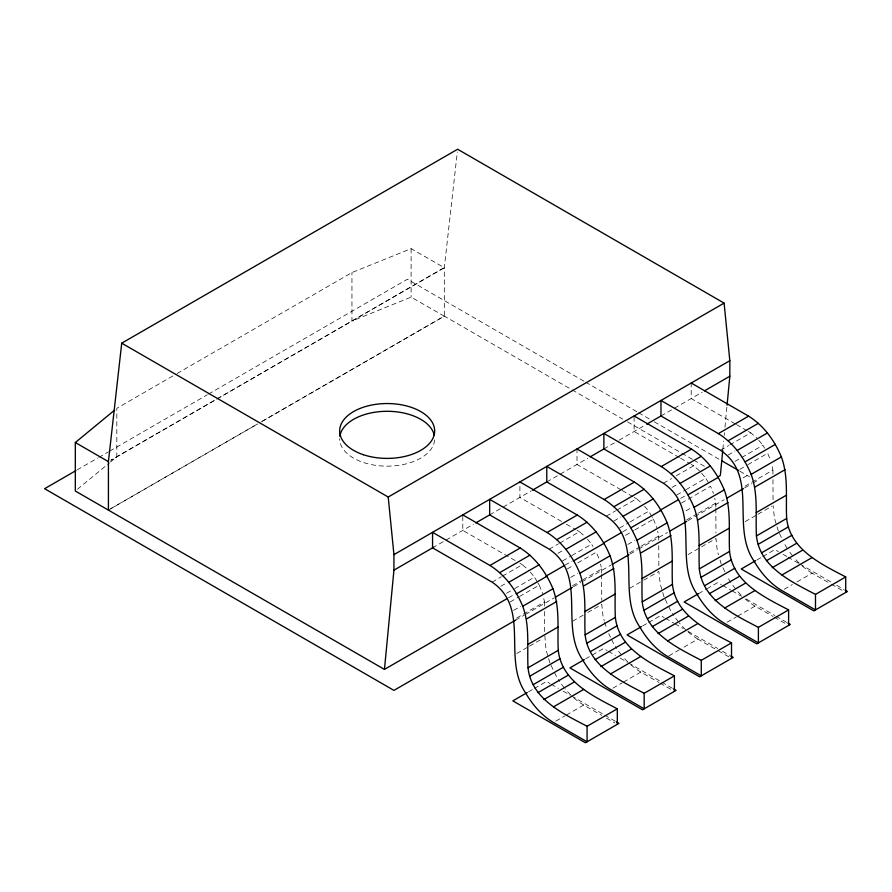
<?xml version="1.0" encoding="UTF-8"?>
<svg xmlns="http://www.w3.org/2000/svg" width="892" height="892" viewBox="0 0 892 892"><rect width="100%" height="100%" fill="white"/><g stroke="black" fill="none" stroke-linecap="round" stroke-linejoin="round"><path stroke-width="0.67" stroke-dasharray="4.46 3.34" d="M722.854 449.278L723.646 441.016M724.17 435.497L724.438 432.743M724.962 427.223L726.935 406.551M262.527 421.147L444.316 316.192L444.316 267.622L457.317 151.997M77.448 489.251L109.37 462.937M110.43 462.056L116.819 456.793L116.819 408.313L175.902 374.194M177.107 373.503L351.95 272.562L411.101 248.645L444.316 267.712L110.831 460.25L444.316 267.622M77.136 469.917L97.629 458.087M98.834 457.395L108.478 451.82M109.683 451.129L207.301 394.766M208.505 394.074L407.376 279.263L584.45 381.497M110.831 508.641L260.118 422.451M261.323 421.76L444.316 316.103L570.891 389.18M108.423 510.124L257.71 423.934M432.564 547.855L473.396 524.273M489.663 514.885L531.186 490.912M546.774 481.914L587.772 458.243M603.873 448.944L614.343 442.9M618.992 440.224L645.563 424.882M660.972 415.984L702.149 392.212M492.105 582.142L501.404 576.767M502.564 576.098L522.333 564.681L528.722 570.166M549.204 549.171L558.503 543.797M559.663 543.128L579.432 531.721L585.821 537.207M606.304 516.2L615.603 510.826M616.773 510.157L636.542 498.751L642.931 504.236M663.414 483.23L671.553 478.536M676.203 475.849L693.642 465.78L700.03 471.266M720.513 450.27L728.653 445.565M729.812 444.896L750.741 432.81L757.13 438.295M500.813 586.278L506.634 582.922M557.924 553.319L563.733 549.963M613.863 521.017L620.832 516.992M672.122 487.378L677.942 484.022M728.062 455.076L735.041 451.051M506.589 593.258L513.558 589.233M514.729 588.564L534.486 577.146L537.207 581.718M562.529 560.957L570.668 556.262M571.828 555.593L591.597 544.176L592.946 546.462M619.628 527.997L628.927 522.623M630.098 521.954L648.696 511.216L651.416 515.777M676.727 495.027L684.866 490.332M686.037 489.652L705.795 478.246L709.196 483.955M734.997 461.387L762.905 445.275L766.295 450.984M508.462 597.807L515.688 593.637M565.049 565.138L572.274 560.968M622.839 531.777L628.86 528.298M680.629 498.416L685.446 495.629M510.179 601.922L518.319 597.227M519.478 596.547L539.247 585.141L537.887 582.855M567.279 568.951L573.088 565.595M577.748 562.908L596.347 552.17L599.279 559.429M625.548 535.312L633.688 530.617M634.848 529.948L653.446 519.2L652.097 516.925M681.488 503.021L710.556 486.24L713.477 493.488M739.747 469.382L746.727 465.345M747.886 464.676L767.655 453.27L770.588 460.517M513.591 610.384L520.571 606.359M570.702 577.414L577.67 573.389M627.801 544.443L634.781 540.418M686.071 510.804L691.88 507.448M743.17 477.844L748.979 474.488M516.602 618.067L544.51 601.955L543.195 595.99M572.541 585.765L581.84 580.402M583.011 579.733L601.609 568.985L600.561 564.212M629.641 552.806L640.11 546.763M641.27 546.094L658.72 536.014L657.66 531.242M686.751 519.835L697.209 513.792M698.38 513.123L715.819 503.055L714.76 498.271M745.01 486.196L772.918 470.084L771.602 464.119M515.665 620.107L524.095 615.246M525.31 614.543L554.233 597.841M573.511 586.713L580.748 582.543M581.952 581.84L610.875 565.138M630.153 554.01L637.39 549.829M638.594 549.138L667.517 532.435M688.011 520.605L724.17 499.732M744.653 487.902L751.889 483.732M753.093 483.029L756.706 480.944L754.298 479.55M516.758 653.501L528.387 646.789M529.558 646.109L542.347 638.728M572.709 621.2L583.167 615.157M587.817 612.469L601.777 604.419L603.103 616.851L604.274 620.799M629.808 588.229L642.597 580.848M643.756 580.179L658.876 571.449L660.203 583.892L664.105 597.016M688.078 554.59L715.975 538.478L717.313 550.922L718.484 554.857M745.177 521.619L756.806 514.907M757.966 514.238L771.914 506.188M528.443 691.857L533.238 689.092M534.442 688.401L546.439 681.466L550.007 683.528M585.542 658.887L603.538 648.506L607.106 650.558M642.641 625.928L647.447 623.151M648.64 622.46L660.638 615.536L664.206 617.598M698.548 593.648L705.75 589.489M706.943 588.798L717.748 582.565L721.316 584.628M756.851 559.986L761.645 557.221M762.85 556.519L774.847 549.595L778.415 551.657M555.816 721.137L565.115 715.763M566.275 715.094L583.714 705.026L601.71 715.362M612.916 688.167L622.215 682.793M623.385 682.124L640.824 672.055L658.82 682.402M668.855 655.865L679.325 649.822M683.974 647.146L697.923 639.085L717.123 650.123M727.125 622.226L736.424 616.863M737.584 616.182L755.022 606.114L773.018 616.461M784.224 589.266L792.364 584.561M797.013 581.874L812.133 573.155L830.129 583.491M444.316 316.192L411.101 297.125L351.95 321.042L351.95 272.562M831.322 584.182L843.319 591.073M774.223 617.153L787.413 624.734M718.316 650.803L729.121 657.014M660.013 683.082L672.011 689.984M606.515 718.127L614.911 722.955M735.264 423.901L691.211 398.523L691.211 383.014M736.457 424.581L747.173 430.758M748.366 431.438L750.741 432.81M585.654 382.189L637.457 412.093M638.661 412.795L649.499 419.05M654.315 421.827L720.569 460.082M739.847 471.21L749.481 476.774M572.095 389.871L622.716 419.106M627.544 421.883L680.574 452.512M681.778 453.203L692.627 459.469M693.831 460.16L704.68 466.427M679.347 457.551L634.101 431.494L634.101 415.973M680.54 458.232L690.073 463.717M691.255 464.409L693.642 465.78M783.176 554.4L786.744 556.463M787.926 557.154L798.63 563.331M799.823 564.023L831.935 582.554M836.696 585.308L843.832 589.422M621.055 489.831L577.001 464.464L577.001 448.944M622.248 490.522L632.963 496.688M634.156 497.379L636.542 498.751M722.498 585.308L730.827 590.125M732.02 590.805L741.531 596.302M746.292 599.045L774.836 615.525M776.029 616.216L786.733 622.393M561.57 521.43L519.902 497.424L519.902 481.914M566.331 524.173L575.864 529.658M577.057 530.35L579.432 531.721M665.399 618.279L673.728 623.084M674.909 623.776L683.239 628.581M688 631.324L717.737 648.495M722.487 651.238L729.623 655.364M515.186 560.566L462.792 530.394L462.792 514.885M519.947 563.309L522.333 564.681M608.299 651.249L615.435 655.364M620.185 658.118L627.321 662.232M628.514 662.923L660.626 681.466M661.819 682.146L672.523 688.334M551.189 684.22L558.325 688.334M563.086 691.088L570.222 695.202M571.415 695.894L603.527 714.436M604.72 715.116L615.424 721.293M758.78 440.291L762.905 445.275M701.681 473.262L705.795 478.246M644.57 506.232L648.696 511.216M587.471 539.192L591.597 544.176M530.372 572.162L534.486 577.146M779.474 533.494L781.793 538.322M722.944 567.669L725.263 572.497M665.265 599.424L668.164 605.456M668.744 606.672L670.316 609.938A55.226 31.889 60 0 0 673.783 615.502M608.745 633.599L610.485 637.222M611.644 639.631L613.205 642.909A55.226 31.889 60 0 0 616.684 648.462M551.055 665.365L553.375 670.193M554.534 672.601L556.106 675.868A55.226 31.889 60 0 0 559.574 681.432M653.446 519.2L656.869 527.663M539.247 585.141L542.659 593.604M778.315 531.075L774.412 517.951L773.085 505.519M720.034 560.109L721.204 564.045M604.664 622.103L606.616 628.67M549.896 662.957L546.004 649.822L544.655 633.298M772.918 470.084L772.94 474.176M772.963 479.617L773.052 500.066M715.819 503.055L715.841 507.135M715.841 508.507L715.953 533.026M658.72 536.014L658.731 540.106M658.753 545.558L658.853 565.996M601.609 568.985L601.632 573.077M601.632 574.437L601.754 600.327M544.51 601.955L544.521 606.047M544.555 611.499L544.644 631.937M411.101 248.645L411.101 297.125M583.714 705.026A55.226 31.889 60 0 1 573.612 697.656M570.69 694.924A55.226 31.889 60 0 1 565.082 688.791M564.19 687.71A55.226 31.889 60 0 1 560.321 682.525M640.824 672.055A55.226 31.889 60 0 1 630.711 664.685M627.801 661.953A55.226 31.889 60 0 1 623.084 656.891M621.3 654.739A55.226 31.889 60 0 1 617.42 649.554M434.616 439.912A47.499 27.429 0 0 1 386.125 466.148A47.499 27.429 0 0 1 339.651 438.73M697.923 639.085A55.226 31.889 60 0 1 679.28 622.85M678.399 621.769A55.226 31.889 60 0 1 674.53 616.584M812.133 573.155A55.226 31.889 60 0 1 802.019 565.773M799.109 563.042A55.226 31.889 60 0 1 794.393 557.991M792.609 555.839A55.226 31.889 60 0 1 787.993 549.561M787.257 548.468A55.226 31.889 60 0 1 784.514 543.997M755.022 606.114A55.226 31.889 60 0 1 744.92 598.744M741.04 595.053A55.226 31.889 60 0 1 737.294 590.961M735.499 588.809A55.226 31.889 60 0 1 731.63 583.613M730.883 582.532A55.226 31.889 60 0 1 727.415 576.968"/><path stroke-width="1.34" d="M114.689 410.064L75.318 442.532L75.318 491.013L384.452 669.401L393.941 570.155L393.941 554.634L388.21 497.034L121.725 343.175L108.423 461.554L108.423 510.124M722.721 450.661L720.357 475.469L717.948 476.863M727.069 405.169L729.834 376.223L729.834 360.714L724.103 303.102L457.629 149.243L121.725 343.175M75.931 470.608L44.6 488.704L393.941 690.386L515.665 620.107M388.21 497.034L724.103 303.102M393.941 554.634L729.834 360.714M393.941 570.155L433.668 547.22M475.804 522.89L490.254 514.55M532.39 490.221L546.841 481.881M590.181 456.849L604.62 448.509M646.767 424.179L661.206 415.839M704.557 390.819L729.834 376.223M489.953 565.472C505.117 574.905 515.955 589.902 522.723 606.237C530.004 625.849 526.96 647.291 528.019 667.796C531.387 698.971 562.696 713.444 587.081 726.266L587.081 741.787L553.486 722.475A55.226 31.889 60 0 1 525.879 693.329C501.739 658.92 530.963 608.612 492.105 582.142L432.564 547.855L432.564 532.334L489.953 565.472L520.181 548.011C535.345 557.455 546.183 572.441 552.951 588.776C560.232 608.4 557.188 629.841 558.258 650.335C561.625 681.51 592.935 695.994 617.309 708.817L617.309 724.326M547.052 532.502C562.216 541.935 573.054 556.931 579.822 573.266C587.103 592.879 584.059 614.32 585.13 634.825C588.497 666.001 619.806 680.473 644.18 693.296L644.18 708.817L610.596 689.505A55.226 31.889 60 0 1 582.978 660.359C558.838 625.95 588.062 575.641 549.204 549.171L489.663 514.885L489.663 499.364L547.052 532.502L577.28 515.041C592.455 524.485 603.293 539.482 610.05 555.816C617.331 575.429 614.287 596.871 615.357 617.376C618.725 648.551 650.034 663.024 674.408 675.846L674.408 691.356M604.152 499.531C619.327 508.975 630.165 523.961 636.921 540.296C644.202 559.908 641.17 581.361 642.229 601.855C645.596 633.03 676.905 647.514 701.279 660.336L701.279 675.846L667.695 656.534A55.226 31.889 60 0 1 640.077 627.388C615.937 592.979 645.161 542.67 606.304 516.2L546.774 481.914L546.774 466.404L604.152 499.531L634.39 482.081C649.554 491.514 660.392 506.511 667.16 522.846C674.441 542.459 671.397 563.9 672.457 584.405C675.824 615.58 707.133 630.053 731.518 642.876L731.518 658.396M661.262 466.561C676.426 476.005 687.264 490.99 694.032 507.325C701.313 526.949 698.269 548.39 699.328 568.884C702.695 600.06 734.004 614.543 758.39 627.366L758.39 642.876L724.795 623.575A55.226 31.889 60 0 1 697.187 594.418C673.047 560.02 702.272 509.711 663.414 483.23L603.873 448.944L603.873 433.434L661.262 466.561L691.49 449.111C706.654 458.544 717.491 473.541 724.259 489.875C731.54 509.488 728.496 530.941 729.567 551.434C732.934 582.61 764.243 597.082 788.617 609.905L788.617 625.426M718.361 433.601C733.525 443.034 744.363 458.031 751.131 474.366C758.412 493.978 755.368 515.42 756.438 535.925C759.806 567.1 791.115 581.573 815.489 594.395L815.489 609.905L781.905 590.604A55.226 31.889 60 0 1 754.286 561.458C730.147 527.049 759.371 476.741 720.513 450.27L660.972 415.984L660.972 400.463L718.361 433.601L748.589 416.14C763.764 425.584 774.602 440.57 781.359 456.905C788.639 476.518 785.607 497.97 786.666 518.464C790.033 549.639 821.342 564.123 845.716 576.946L845.716 592.455M499.743 572.608L529.971 555.159M556.842 539.638L587.081 522.188M613.952 506.678L644.18 489.217M671.052 473.708L701.279 456.258M728.151 440.737L758.39 423.287M508.875 582.242L539.102 564.792M565.974 549.271L596.202 531.822M623.073 516.312L653.301 498.851M680.183 483.341L710.411 465.892M737.283 450.371L767.51 432.921M384.452 669.401L507.258 598.51M545.781 576.265L563.844 565.84M603.572 542.894L621.635 532.468M660.158 510.224L678.221 499.799M516.702 593.715L546.941 576.254M573.812 560.745L604.04 543.295M630.912 527.774L661.139 510.324M688.011 494.804L718.25 477.354M745.121 461.844L775.349 444.383M522.723 606.237L552.951 588.776M579.822 573.266L610.05 555.816M636.921 540.296L667.16 522.846M694.032 507.325L724.259 489.875M751.131 474.366L781.359 456.905M555.437 597.149L572.307 587.404M612.079 564.446L628.949 554.701M669.937 531.041L686.807 521.307M726.579 498.338L743.449 488.604M526.503 618.948L556.731 601.498M583.602 585.988L613.83 568.527M640.701 553.018L670.94 535.568M697.812 520.047L728.039 502.597M754.911 487.077L785.138 469.627M527.819 644.47L558.046 627.02M584.918 611.511L615.146 594.05M642.017 578.54L672.256 561.079M699.127 545.57L729.355 528.12M756.226 512.599L786.454 495.149M528.019 667.796L558.258 650.335M585.13 634.825L615.357 617.376M642.229 601.855L672.457 584.405M699.328 568.884L729.567 551.434M756.438 535.925L786.666 518.464M529.87 676.147L560.098 658.697M586.969 643.177L617.208 625.727M644.08 610.206L674.307 592.756M701.179 577.247L731.407 559.786M758.278 544.276L788.517 526.815M533.282 684.61L563.521 667.149M590.393 651.639L620.62 634.19M647.492 618.669L677.719 601.219M704.591 585.698L734.83 568.249M761.701 552.739L791.929 535.278M527.239 692.549L512.844 700.867L585.397 742.757L618.992 723.356L616.606 721.985M584.338 659.578L569.943 667.896L642.496 709.787L676.091 690.386L673.716 689.014M641.448 626.619L627.054 634.926L699.607 676.816L733.191 657.426L730.816 656.055M698.548 593.648L684.153 601.955L756.706 643.846L790.301 624.456L787.915 623.084M755.647 560.678L741.252 568.996L813.805 610.875L847.4 591.485L845.025 590.114M538.043 692.605L568.271 675.144M595.142 659.634L625.381 642.173M652.253 626.663L682.48 609.214M709.352 593.693L739.579 576.243M766.451 560.722L796.69 543.273M543.808 699.573L574.047 682.124M600.918 666.603L631.146 649.153M658.017 633.643L688.245 616.182M715.116 600.673L745.355 583.223M772.227 567.702L802.454 550.252M553.486 706.877L583.714 689.416M610.596 673.906L640.824 656.456M667.695 640.935L697.923 623.486M724.795 607.976L755.022 590.515M781.905 575.006L812.133 557.545M587.081 726.266L617.309 708.817M644.18 693.296L674.408 675.846M701.279 660.336L731.518 642.876M758.39 627.366L788.617 609.905M815.489 594.395L845.716 576.946M691.211 383.014L748.589 416.14M721.773 460.774L738.643 470.519M634.101 415.973L691.49 449.111M577.001 448.944L634.39 482.081M519.902 481.914L577.28 515.041M462.792 514.885L520.181 548.011M75.318 442.532L108.423 461.643M339.83 436.344A47.499 27.429 0 0 1 386.113 411.301A47.499 27.429 0 0 1 434.248 435.14M363.401 454.719A47.499 27.429 0 0 0 434.66 430.97A47.499 27.429 0 0 0 363.401 407.22A47.499 27.429 0 0 0 363.401 454.719"/></g></svg>
